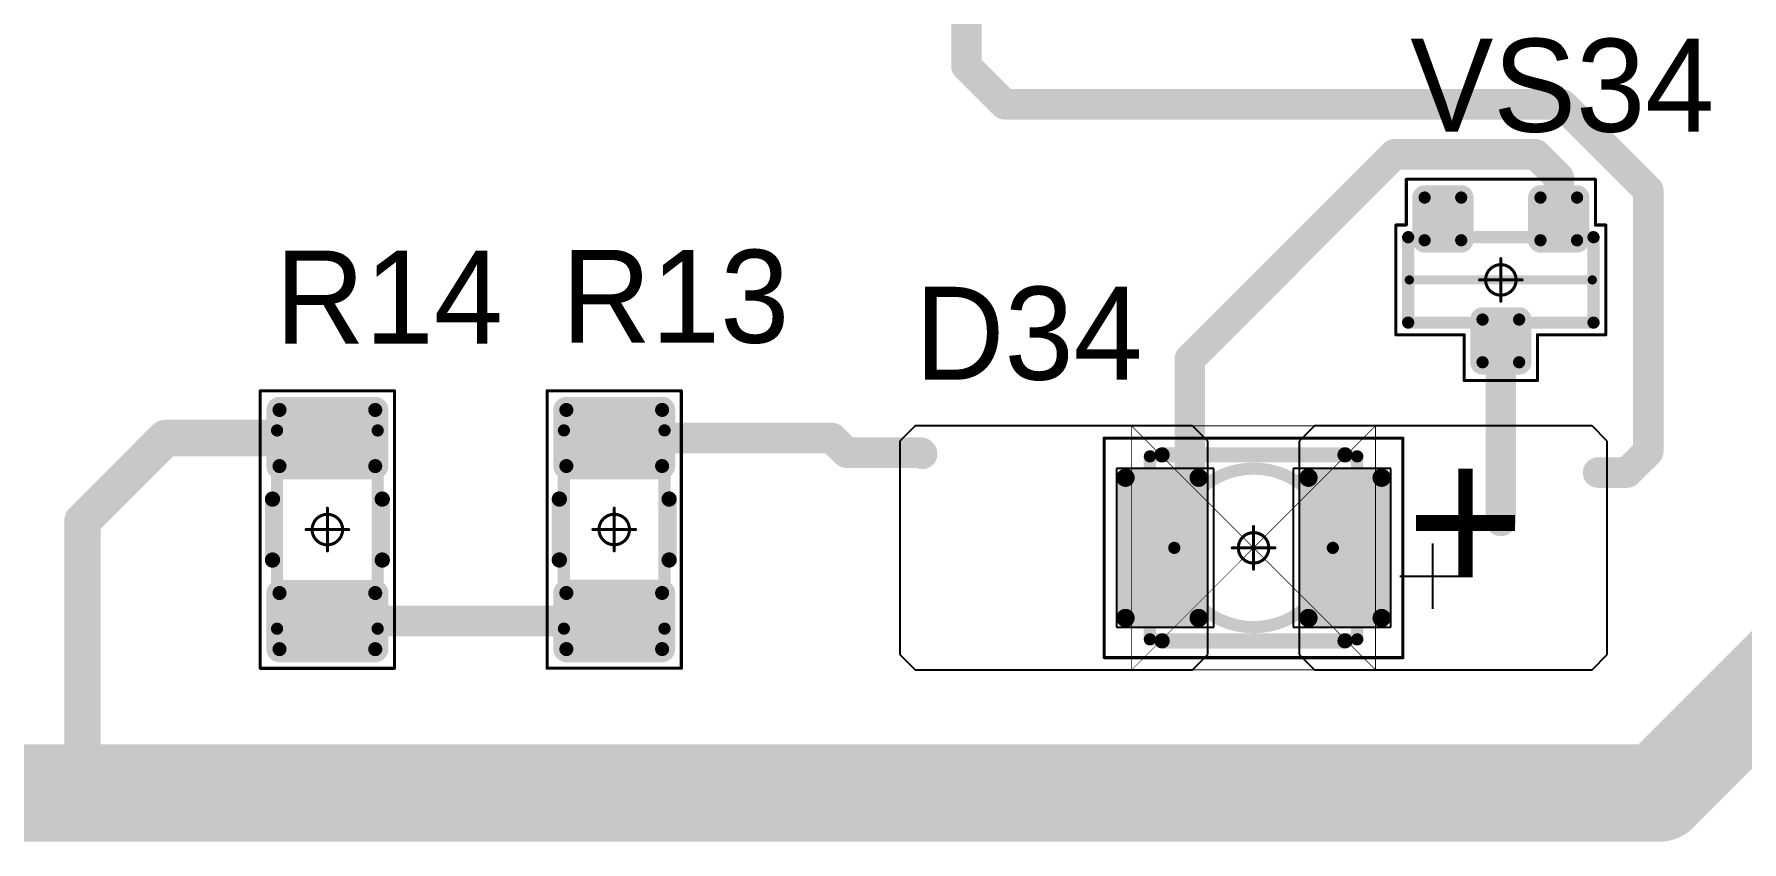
# Model space of a CAD drawing. Header units: millimetres. Extents: x 0 to 1769, y 431 to 1001.
# Drawn here: x 1379.44 to 1407.45, y 452.71 to 465.95 of the extents above; entities that cross this region are included whole.
import ezdxf

# ---------------------------------------------------------------- set-up
doc = ezdxf.new("R2010")
doc.units = ezdxf.units.MM
for name, color, linetype in [('Mechanical13', 56, 'Continuous'), ('Mechanical15', 56, 'Continuous'), ('Mechanical9', 56, 'Continuous'), ('TopLayer', 1, 'Continuous'), ('TopOverlay', 2, 'Continuous'), ('TopPaste', 8, 'Continuous'), ('TopSolder', 216, 'Continuous')]:
    doc.layers.add(name, color=color, linetype=linetype)

# ---------------------------------------------------------------- blocks, each defined once
blk = doc.blocks.new('SOT23_105')
at = {"layer": 'Mechanical13', "const_width": 0.2}
for points in [[(-0.7, -1.52), (-0.7, 1.52)], [(0.7, 1.52), (-0.7, 1.52)], [(0.7, -1.52), (0.7, 1.52)], [(0.7, -1.52), (-0.7, -1.52)]]:
    blk.add_lwpolyline(points, dxfattribs=at)
at = {"layer": 'Mechanical13', "const_width": 0.1}
for points in [[(-0.75, 1.52, 1), (-0.65, 1.52, 1)], [(-0.75, 1.52, 1), (-0.65, 1.52, 1)], [(0.65, 1.52, 1), (0.75, 1.52, 1)], [(0.65, 1.52, 1), (0.75, 1.52, 1)], [(-0.75, -1.52, 1), (-0.65, -1.52, 1)], [(-0.75, -1.52, 1), (-0.65, -1.52, 1)], [(0.65, -1.52, 1), (0.75, -1.52, 1)], [(0.65, -1.52, 1), (0.75, -1.52, 1)]]:
    blk.add_lwpolyline(points, format="xyb", close=True, dxfattribs=at)
at = {"layer": 'Mechanical15', "const_width": 0.05}
for points in [[(0.9, 1.72), (-0.9, 1.72)], [(-0.9, 1.55), (-0.9, 1.72)], [(0.9, 0.6), (0.9, 1.72)], [(-0.9, 1.55), (-1.65, 1.55)], [(-1.65, -1.55), (-1.65, 1.55)], [(1.65, 0.6), (0.9, 0.6)], [(1.65, -0.6), (1.65, 0.6)], [(0, -0.35), (0, 0.35)], [(0.35, 0), (-0.35, 0)], [(0.9, -1.72), (0.9, -0.6)], [(1.65, -0.6), (0.9, -0.6)], [(-0.9, -1.55), (-1.65, -1.55)], [(-0.9, -1.72), (-0.9, -1.55)], [(0.9, -1.72), (-0.9, -1.72)]]:
    blk.add_lwpolyline(points, dxfattribs=at)
at = {"layer": 'Mechanical15'}
for points, const_width in [([(-0.913, 1.72, 1), (-0.888, 1.72, 1)], 0.025), ([(-0.913, 1.72, 1), (-0.888, 1.72, 1)], 0.025), ([(0.888, 1.72, 1), (0.913, 1.72, 1)], 0.025), ([(0.888, 1.72, 1), (0.913, 1.72, 1)], 0.025), ([(-1.662, 1.55, 1), (-1.637, 1.55, 1)], 0.025), ([(-1.662, 1.55, 1), (-1.637, 1.55, 1)], 0.025), ([(-0.913, 1.55, 1), (-0.888, 1.55, 1)], 0.025), ([(-0.913, 1.55, 1), (-0.888, 1.55, 1)], 0.025), ([(0.888, 0.6, 1), (0.913, 0.6, 1)], 0.025), ([(0.888, 0.6, 1), (0.913, 0.6, 1)], 0.025), ([(1.637, 0.6, 1), (1.662, 0.6, 1)], 0.025), ([(1.637, 0.6, 1), (1.662, 0.6, 1)], 0.025), ([(-0.012, 0.35, 1), (0.012, 0.35, 1)], 0.025), ([(-0.362, 0, 1), (-0.337, 0, 1)], 0.025), ([(0.25, 0, 1), (-0.25, 0, 1)], 0.05), ([(-0.262, 0, 1), (-0.238, 0, 1)], 0.025), ([(0.238, 0, 1), (0.262, 0, 1)], 0.025), ([(0.337, 0, 1), (0.362, 0, 1)], 0.025), ([(-0.012, -0.35, 1), (0.012, -0.35, 1)], 0.025), ([(0.888, -0.6, 1), (0.913, -0.6, 1)], 0.025), ([(0.888, -0.6, 1), (0.913, -0.6, 1)], 0.025), ([(1.637, -0.6, 1), (1.662, -0.6, 1)], 0.025), ([(1.637, -0.6, 1), (1.662, -0.6, 1)], 0.025), ([(-1.662, -1.55, 1), (-1.637, -1.55, 1)], 0.025), ([(-1.662, -1.55, 1), (-1.637, -1.55, 1)], 0.025), ([(-0.913, -1.55, 1), (-0.888, -1.55, 1)], 0.025), ([(-0.913, -1.55, 1), (-0.888, -1.55, 1)], 0.025), ([(-0.913, -1.72, 1), (-0.888, -1.72, 1)], 0.025), ([(-0.913, -1.72, 1), (-0.888, -1.72, 1)], 0.025), ([(0.888, -1.72, 1), (0.913, -1.72, 1)], 0.025), ([(0.888, -1.72, 1), (0.913, -1.72, 1)], 0.025)]:
    blk.add_lwpolyline(points, format="xyb", close=True, dxfattribs=dict(at, const_width=const_width))
at = {"layer": 'TopLayer', "const_width": 0.1}
for points in [[(-1.4, 1.25, 1), (-1.3, 1.25, 1)], [(-0.7, 1.25, 1), (-0.6, 1.25, 1)], [(-1.4, 0.65, 1), (-1.3, 0.65, 1)], [(-0.7, 0.65, 1), (-0.6, 0.65, 1)], [(0.6, 0.3, 1), (0.7, 0.3, 1)], [(1.3, 0.3, 1), (1.4, 0.3, 1)], [(0.6, -0.3, 1), (0.7, -0.3, 1)], [(1.3, -0.3, 1), (1.4, -0.3, 1)], [(-1.4, -0.65, 1), (-1.3, -0.65, 1)], [(-0.7, -0.65, 1), (-0.6, -0.65, 1)], [(-1.4, -1.25, 1), (-1.3, -1.25, 1)], [(-0.7, -1.25, 1), (-0.6, -1.25, 1)]]:
    blk.add_lwpolyline(points, format="xyb", close=True, dxfattribs=at)
at = {"layer": 'TopLayer'}
for points in [[(-1.45, 1.25), (-1.45, 0.65), (-0.55, 1.25), (-0.55, 0.65)], [(-1.35, 1.35), (-1.35, 0.55), (-0.65, 1.35), (-0.65, 0.55)], [(0.55, 0.3), (0.55, -0.3), (1.45, 0.3), (1.45, -0.3)], [(0.65, 0.4), (0.65, -0.4), (1.35, 0.4), (1.35, -0.4)], [(-1.35, -0.55), (-1.35, -1.35), (-0.65, -0.55), (-0.65, -1.35)], [(-1.45, -0.65), (-1.45, -1.25), (-0.55, -0.65), (-0.55, -1.25)]]:
    blk.add_solid(points, dxfattribs=at)
at = {"layer": 'TopOverlay', "const_width": 0.15}
blk.add_lwpolyline([(0, -1.5), (0, 1.5)], dxfattribs=at)
at = {"layer": 'TopOverlay', "const_width": 0.075}
for points in [[(-0.038, 1.5, 1), (0.038, 1.5, 1)], [(-0.038, -1.5, 1), (0.038, -1.5, 1)]]:
    blk.add_lwpolyline(points, format="xyb", close=True, dxfattribs=at)
at = {"layer": 'TopPaste', "const_width": 0.075}
for points in [[(-1.387, 1.25, 1), (-1.313, 1.25, 1)], [(-0.687, 1.25, 1), (-0.613, 1.25, 1)], [(-1.387, 0.65, 1), (-1.313, 0.65, 1)], [(-0.687, 0.65, 1), (-0.613, 0.65, 1)], [(0.613, 0.3, 1), (0.687, 0.3, 1)], [(1.313, 0.3, 1), (1.387, 0.3, 1)], [(0.613, -0.3, 1), (0.687, -0.3, 1)], [(1.313, -0.3, 1), (1.387, -0.3, 1)], [(-1.387, -0.65, 1), (-1.313, -0.65, 1)], [(-0.687, -0.65, 1), (-0.613, -0.65, 1)], [(-1.387, -1.25, 1), (-1.313, -1.25, 1)], [(-0.687, -1.25, 1), (-0.613, -1.25, 1)]]:
    blk.add_lwpolyline(points, format="xyb", close=True, dxfattribs=at)
at = {"layer": 'TopPaste'}
for points in [[(-1.425, 1.25), (-1.425, 0.65), (-0.575, 1.25), (-0.575, 0.65)], [(-1.35, 1.325), (-1.35, 0.575), (-0.65, 1.325), (-0.65, 0.575)], [(0.575, 0.3), (0.575, -0.3), (1.425, 0.3), (1.425, -0.3)], [(0.65, 0.375), (0.65, -0.375), (1.35, 0.375), (1.35, -0.375)], [(-1.425, -0.65), (-1.425, -1.25), (-0.575, -0.65), (-0.575, -1.25)], [(-1.35, -0.575), (-1.35, -1.325), (-0.65, -0.575), (-0.65, -1.325)]]:
    blk.add_solid(points, dxfattribs=at)
at = {"layer": 'TopSolder', "const_width": 0.202}
for points in [[(-1.451, 1.25, 1), (-1.249, 1.25, 1)], [(-0.751, 1.25, 1), (-0.549, 1.25, 1)], [(-1.451, 0.65, 1), (-1.249, 0.65, 1)], [(-0.751, 0.65, 1), (-0.549, 0.65, 1)], [(0.549, 0.3, 1), (0.751, 0.3, 1)], [(1.249, 0.3, 1), (1.451, 0.3, 1)], [(0.549, -0.3, 1), (0.751, -0.3, 1)], [(1.249, -0.3, 1), (1.451, -0.3, 1)], [(-1.451, -0.65, 1), (-1.249, -0.65, 1)], [(-0.751, -0.65, 1), (-0.549, -0.65, 1)], [(-1.451, -1.25, 1), (-1.249, -1.25, 1)], [(-0.751, -1.25, 1), (-0.549, -1.25, 1)]]:
    blk.add_lwpolyline(points, format="xyb", close=True, dxfattribs=at)
at = {"layer": 'TopSolder'}
for points in [[(-1.35, 1.452), (-1.35, 0.448), (-0.65, 1.452), (-0.65, 0.448)], [(-1.552, 1.25), (-1.552, 0.65), (-0.448, 1.25), (-0.448, 0.65)], [(0.448, 0.3), (0.448, -0.3), (1.552, 0.3), (1.552, -0.3)], [(0.65, 0.502), (0.65, -0.502), (1.35, 0.502), (1.35, -0.502)], [(-1.35, -0.448), (-1.35, -1.452), (-0.65, -0.448), (-0.65, -1.452)], [(-1.552, -0.65), (-1.552, -1.25), (-0.448, -0.65), (-0.448, -1.25)]]:
    blk.add_solid(points, dxfattribs=at)
blk = doc.blocks.new('RC1206S_175')
at = {"layer": 'Mechanical13', "const_width": 0.2}
for points in [[(1.625, 0.825), (-1.625, 0.825)], [(-1.625, -0.825), (-1.625, 0.825)], [(1.625, -0.825), (1.625, 0.825)], [(1.625, -0.825), (-1.625, -0.825)]]:
    blk.add_lwpolyline(points, dxfattribs=at)
at = {"layer": 'Mechanical13', "const_width": 0.1}
for points in [[(-1.675, 0.825, 1), (-1.575, 0.825, 1)], [(-1.675, 0.825, 1), (-1.575, 0.825, 1)], [(1.575, 0.825, 1), (1.675, 0.825, 1)], [(1.575, 0.825, 1), (1.675, 0.825, 1)], [(-1.675, -0.825, 1), (-1.575, -0.825, 1)], [(-1.675, -0.825, 1), (-1.575, -0.825, 1)], [(1.575, -0.825, 1), (1.675, -0.825, 1)], [(1.575, -0.825, 1), (1.675, -0.825, 1)]]:
    blk.add_lwpolyline(points, format="xyb", close=True, dxfattribs=at)
at = {"layer": 'Mechanical15', "const_width": 0.05}
for points in [[(2.275, 1.1), (-2.275, 1.1)], [(-2.275, -1.1), (-2.275, 1.1)], [(2.275, -1.1), (2.275, 1.1)], [(0, -0.35), (0, 0.35)], [(0.35, 0), (-0.35, 0)], [(2.275, -1.1), (-2.275, -1.1)]]:
    blk.add_lwpolyline(points, dxfattribs=at)
at = {"layer": 'Mechanical15'}
for points, const_width in [([(-2.287, 1.1, 1), (-2.262, 1.1, 1)], 0.025), ([(-2.287, 1.1, 1), (-2.262, 1.1, 1)], 0.025), ([(2.262, 1.1, 1), (2.287, 1.1, 1)], 0.025), ([(2.262, 1.1, 1), (2.287, 1.1, 1)], 0.025), ([(-0.012, 0.35, 1), (0.012, 0.35, 1)], 0.025), ([(-0.362, 0, 1), (-0.337, 0, 1)], 0.025), ([(0.25, 0, 1), (-0.25, 0, 1)], 0.05), ([(-0.262, 0, 1), (-0.238, 0, 1)], 0.025), ([(0.238, 0, 1), (0.262, 0, 1)], 0.025), ([(0.337, 0, 1), (0.362, 0, 1)], 0.025), ([(-0.012, -0.35, 1), (0.012, -0.35, 1)], 0.025), ([(-2.287, -1.1, 1), (-2.262, -1.1, 1)], 0.025), ([(-2.287, -1.1, 1), (-2.262, -1.1, 1)], 0.025), ([(2.262, -1.1, 1), (2.287, -1.1, 1)], 0.025), ([(2.262, -1.1, 1), (2.287, -1.1, 1)], 0.025)]:
    blk.add_lwpolyline(points, format="xyb", close=True, dxfattribs=dict(at, const_width=const_width))
at = {"layer": 'TopLayer', "const_width": 0.115}
for points in [[(-2.018, 0.785, 1), (-1.903, 0.785, 1)], [(-1.098, 0.785, 1), (-0.983, 0.785, 1)], [(0.983, 0.785, 1), (1.098, 0.785, 1)], [(1.903, 0.785, 1), (2.018, 0.785, 1)], [(-2.018, -0.785, 1), (-1.903, -0.785, 1)], [(-1.098, -0.785, 1), (-0.983, -0.785, 1)], [(0.983, -0.785, 1), (1.098, -0.785, 1)], [(1.903, -0.785, 1), (2.018, -0.785, 1)]]:
    blk.add_lwpolyline(points, format="xyb", close=True, dxfattribs=at)
at = {"layer": 'TopLayer'}
for points in [[(-1.96, -0.9), (-1.04, -0.9), (-1.96, 0.9), (-1.04, 0.9)], [(1.04, -0.9), (1.96, -0.9), (1.04, 0.9), (1.96, 0.9)], [(-2.075, -0.785), (-0.925, -0.785), (-2.075, 0.785), (-0.925, 0.785)], [(0.925, -0.785), (2.075, -0.785), (0.925, 0.785), (2.075, 0.785)]]:
    blk.add_solid(points, dxfattribs=at)
at = {"layer": 'TopOverlay', "const_width": 0.25}
for points in [[(0.5, 0.9), (-0.5, 0.9)], [(0.5, -0.9), (-0.5, -0.9)]]:
    blk.add_lwpolyline(points, dxfattribs=at)
at = {"layer": 'TopOverlay', "const_width": 0.125}
for points in [[(-0.562, 0.9, 1), (-0.437, 0.9, 1)], [(0.437, 0.9, 1), (0.562, 0.9, 1)], [(-0.562, -0.9, 1), (-0.437, -0.9, 1)], [(0.437, -0.9, 1), (0.562, -0.9, 1)]]:
    blk.add_lwpolyline(points, format="xyb", close=True, dxfattribs=at)
at = {"layer": 'TopPaste', "const_width": 0.09}
for points in [[(-2.005, 0.785, 1), (-1.915, 0.785, 1)], [(-1.085, 0.785, 1), (-0.995, 0.785, 1)], [(0.995, 0.785, 1), (1.085, 0.785, 1)], [(1.915, 0.785, 1), (2.005, 0.785, 1)], [(-2.005, -0.785, 1), (-1.915, -0.785, 1)], [(-1.085, -0.785, 1), (-0.995, -0.785, 1)], [(0.995, -0.785, 1), (1.085, -0.785, 1)], [(1.915, -0.785, 1), (2.005, -0.785, 1)]]:
    blk.add_lwpolyline(points, format="xyb", close=True, dxfattribs=at)
at = {"layer": 'TopPaste'}
for points in [[(-1.96, -0.875), (-1.04, -0.875), (-1.96, 0.875), (-1.04, 0.875)], [(1.04, -0.875), (1.96, -0.875), (1.04, 0.875), (1.96, 0.875)], [(-2.05, -0.785), (-0.95, -0.785), (-2.05, 0.785), (-0.95, 0.785)], [(0.95, -0.785), (2.05, -0.785), (0.95, 0.785), (2.05, 0.785)]]:
    blk.add_solid(points, dxfattribs=at)
at = {"layer": 'TopSolder', "const_width": 0.215}
for points in [[(-2.068, 0.785, 1), (-1.853, 0.785, 1)], [(-1.148, 0.785, 1), (-0.933, 0.785, 1)], [(0.933, 0.785, 1), (1.148, 0.785, 1)], [(1.853, 0.785, 1), (2.068, 0.785, 1)], [(-2.068, -0.785, 1), (-1.853, -0.785, 1)], [(-1.148, -0.785, 1), (-0.933, -0.785, 1)], [(0.933, -0.785, 1), (1.148, -0.785, 1)], [(1.853, -0.785, 1), (2.068, -0.785, 1)]]:
    blk.add_lwpolyline(points, format="xyb", close=True, dxfattribs=at)
at = {"layer": 'TopSolder'}
for points in [[(-1.96, -1), (-1.04, -1), (-1.96, 1), (-1.04, 1)], [(1.04, -1), (1.96, -1), (1.04, 1), (1.96, 1)], [(-2.175, -0.785), (-0.825, -0.785), (-2.175, 0.785), (-0.825, 0.785)], [(0.825, -0.785), (2.175, -0.785), (0.825, 0.785), (2.175, 0.785)]]:
    blk.add_solid(points, dxfattribs=at)
blk = doc.blocks.new('RC1206S_176')
at = {"layer": 'Mechanical13', "const_width": 0.2}
for points in [[(-1.625, 0.825), (1.625, 0.825)], [(-1.625, 0.825), (-1.625, -0.825)], [(1.625, 0.825), (1.625, -0.825)], [(-1.625, -0.825), (1.625, -0.825)]]:
    blk.add_lwpolyline(points, dxfattribs=at)
at = {"layer": 'Mechanical13', "const_width": 0.1}
for points in [[(-1.675, 0.825, 1), (-1.575, 0.825, 1)], [(-1.675, 0.825, 1), (-1.575, 0.825, 1)], [(1.575, 0.825, 1), (1.675, 0.825, 1)], [(1.575, 0.825, 1), (1.675, 0.825, 1)], [(-1.675, -0.825, 1), (-1.575, -0.825, 1)], [(-1.675, -0.825, 1), (-1.575, -0.825, 1)], [(1.575, -0.825, 1), (1.675, -0.825, 1)], [(1.575, -0.825, 1), (1.675, -0.825, 1)]]:
    blk.add_lwpolyline(points, format="xyb", close=True, dxfattribs=at)
at = {"layer": 'Mechanical15', "const_width": 0.05}
for points in [[(-2.275, 1.1), (2.275, 1.1)], [(-2.275, 1.1), (-2.275, -1.1)], [(2.275, 1.1), (2.275, -1.1)], [(0, 0.35), (0, -0.35)], [(-0.35, 0), (0.35, 0)], [(-2.275, -1.1), (2.275, -1.1)]]:
    blk.add_lwpolyline(points, dxfattribs=at)
at = {"layer": 'Mechanical15'}
for points, const_width in [([(-2.287, 1.1, 1), (-2.262, 1.1, 1)], 0.025), ([(-2.287, 1.1, 1), (-2.262, 1.1, 1)], 0.025), ([(2.262, 1.1, 1), (2.287, 1.1, 1)], 0.025), ([(2.262, 1.1, 1), (2.287, 1.1, 1)], 0.025), ([(-0.012, 0.35, 1), (0.012, 0.35, 1)], 0.025), ([(-0.362, 0, 1), (-0.337, 0, 1)], 0.025), ([(0.25, 0, 1), (-0.25, 0, 1)], 0.05), ([(-0.262, 0, 1), (-0.238, 0, 1)], 0.025), ([(0.238, 0, 1), (0.262, 0, 1)], 0.025), ([(0.337, 0, 1), (0.362, 0, 1)], 0.025), ([(-0.012, -0.35, 1), (0.012, -0.35, 1)], 0.025), ([(-2.287, -1.1, 1), (-2.262, -1.1, 1)], 0.025), ([(-2.287, -1.1, 1), (-2.262, -1.1, 1)], 0.025), ([(2.262, -1.1, 1), (2.287, -1.1, 1)], 0.025), ([(2.262, -1.1, 1), (2.287, -1.1, 1)], 0.025)]:
    blk.add_lwpolyline(points, format="xyb", close=True, dxfattribs=dict(at, const_width=const_width))
at = {"layer": 'TopLayer', "const_width": 0.115}
for points in [[(-2.018, 0.785, 1), (-1.903, 0.785, 1)], [(-1.098, 0.785, 1), (-0.983, 0.785, 1)], [(0.983, 0.785, 1), (1.098, 0.785, 1)], [(1.903, 0.785, 1), (2.018, 0.785, 1)], [(-2.018, -0.785, 1), (-1.903, -0.785, 1)], [(-1.098, -0.785, 1), (-0.983, -0.785, 1)], [(0.983, -0.785, 1), (1.098, -0.785, 1)], [(1.903, -0.785, 1), (2.018, -0.785, 1)]]:
    blk.add_lwpolyline(points, format="xyb", close=True, dxfattribs=at)
at = {"layer": 'TopLayer'}
for points in [[(-1.96, -0.9), (-1.04, -0.9), (-1.96, 0.9), (-1.04, 0.9)], [(1.04, -0.9), (1.96, -0.9), (1.04, 0.9), (1.96, 0.9)], [(-2.075, -0.785), (-0.925, -0.785), (-2.075, 0.785), (-0.925, 0.785)], [(0.925, -0.785), (2.075, -0.785), (0.925, 0.785), (2.075, 0.785)]]:
    blk.add_solid(points, dxfattribs=at)
at = {"layer": 'TopOverlay', "const_width": 0.25}
for points in [[(-0.5, 0.9), (0.5, 0.9)], [(-0.5, -0.9), (0.5, -0.9)]]:
    blk.add_lwpolyline(points, dxfattribs=at)
at = {"layer": 'TopOverlay', "const_width": 0.125}
for points in [[(-0.562, 0.9, 1), (-0.437, 0.9, 1)], [(0.437, 0.9, 1), (0.562, 0.9, 1)], [(-0.562, -0.9, 1), (-0.437, -0.9, 1)], [(0.437, -0.9, 1), (0.562, -0.9, 1)]]:
    blk.add_lwpolyline(points, format="xyb", close=True, dxfattribs=at)
at = {"layer": 'TopPaste', "const_width": 0.09}
for points in [[(-2.005, 0.785, 1), (-1.915, 0.785, 1)], [(-1.085, 0.785, 1), (-0.995, 0.785, 1)], [(0.995, 0.785, 1), (1.085, 0.785, 1)], [(1.915, 0.785, 1), (2.005, 0.785, 1)], [(-2.005, -0.785, 1), (-1.915, -0.785, 1)], [(-1.085, -0.785, 1), (-0.995, -0.785, 1)], [(0.995, -0.785, 1), (1.085, -0.785, 1)], [(1.915, -0.785, 1), (2.005, -0.785, 1)]]:
    blk.add_lwpolyline(points, format="xyb", close=True, dxfattribs=at)
at = {"layer": 'TopPaste'}
for points in [[(-1.96, -0.875), (-1.04, -0.875), (-1.96, 0.875), (-1.04, 0.875)], [(1.04, -0.875), (1.96, -0.875), (1.04, 0.875), (1.96, 0.875)], [(-2.05, -0.785), (-0.95, -0.785), (-2.05, 0.785), (-0.95, 0.785)], [(0.95, -0.785), (2.05, -0.785), (0.95, 0.785), (2.05, 0.785)]]:
    blk.add_solid(points, dxfattribs=at)
at = {"layer": 'TopSolder', "const_width": 0.215}
for points in [[(-2.068, 0.785, 1), (-1.853, 0.785, 1)], [(-1.148, 0.785, 1), (-0.933, 0.785, 1)], [(0.933, 0.785, 1), (1.148, 0.785, 1)], [(1.853, 0.785, 1), (2.068, 0.785, 1)], [(-2.068, -0.785, 1), (-1.853, -0.785, 1)], [(-1.148, -0.785, 1), (-0.933, -0.785, 1)], [(0.933, -0.785, 1), (1.148, -0.785, 1)], [(1.853, -0.785, 1), (2.068, -0.785, 1)]]:
    blk.add_lwpolyline(points, format="xyb", close=True, dxfattribs=at)
at = {"layer": 'TopSolder'}
for points in [[(-1.96, -1), (-1.04, -1), (-1.96, 1), (-1.04, 1)], [(1.04, -1), (1.96, -1), (1.04, 1), (1.96, 1)], [(-2.175, -0.785), (-0.825, -0.785), (-2.175, 0.785), (-0.825, 0.785)], [(0.825, -0.785), (2.175, -0.785), (0.825, 0.785), (2.175, 0.785)]]:
    blk.add_solid(points, dxfattribs=at)
blk = doc.blocks.new('T66G_293')
at = {"layer": 'Mechanical13'}
for p, q in [((2.936, 0.071), (2.936, -1)), ((2.4, -0.464), (3.471, -0.464))]:
    blk.add_line(p, q, dxfattribs=at)
at = {"layer": 'Mechanical13', "const_width": 0.2}
for points in [[(-1.7, 1.5), (1.7, 1.5)], [(-1.7, -1.5), (-1.7, 1.5)], [(1.7, -1.5), (1.7, 1.5)], [(-1.7, -1.5), (1.7, -1.5)]]:
    blk.add_lwpolyline(points, dxfattribs=at)
at = {"layer": 'Mechanical13'}
for points, const_width in [([(-1.75, 1.5, 1), (-1.65, 1.5, 1)], 0.1), ([(-1.75, 1.5, 1), (-1.65, 1.5, 1)], 0.1), ([(1.65, 1.5, 1), (1.75, 1.5, 1)], 0.1), ([(1.65, 1.5, 1), (1.75, 1.5, 1)], 0.1), ([(1.3, 0, 1), (-1.3, 0, 1)], 0.2), ([(-1.35, 0, 1), (-1.25, 0, 1)], 0.1), ([(1.25, 0, 1), (1.35, 0, 1)], 0.1), ([(-1.75, -1.5, 1), (-1.65, -1.5, 1)], 0.1), ([(-1.75, -1.5, 1), (-1.65, -1.5, 1)], 0.1), ([(1.65, -1.5, 1), (1.75, -1.5, 1)], 0.1), ([(1.65, -1.5, 1), (1.75, -1.5, 1)], 0.1)]:
    blk.add_lwpolyline(points, format="xyb", close=True, dxfattribs=dict(at, const_width=const_width))
at = {"layer": 'Mechanical15', "const_width": 0.05}
for points in [[(-2.45, -1.8), (-2.45, 1.8)], [(-2.45, 1.8), (2.45, 1.8)], [(2.45, -1.8), (2.45, 1.8)], [(0, -0.35), (0, 0.35)], [(-0.35, 0), (0.35, 0)], [(-2.45, -1.8), (2.45, -1.8)]]:
    blk.add_lwpolyline(points, dxfattribs=at)
at = {"layer": 'Mechanical15'}
for points, const_width in [([(-2.462, 1.8, 1), (-2.438, 1.8, 1)], 0.025), ([(-2.462, 1.8, 1), (-2.438, 1.8, 1)], 0.025), ([(2.438, 1.8, 1), (2.462, 1.8, 1)], 0.025), ([(2.438, 1.8, 1), (2.462, 1.8, 1)], 0.025), ([(-0.012, 0.35, 1), (0.012, 0.35, 1)], 0.025), ([(-0.362, 0, 1), (-0.337, 0, 1)], 0.025), ([(0.25, 0, 1), (-0.25, 0, 1)], 0.05), ([(-0.262, 0, 1), (-0.238, 0, 1)], 0.025), ([(0.238, 0, 1), (0.262, 0, 1)], 0.025), ([(0.337, 0, 1), (0.362, 0, 1)], 0.025), ([(-0.012, -0.35, 1), (0.012, -0.35, 1)], 0.025), ([(-2.462, -1.8, 1), (-2.438, -1.8, 1)], 0.025), ([(-2.462, -1.8, 1), (-2.438, -1.8, 1)], 0.025), ([(2.438, -1.8, 1), (2.462, -1.8, 1)], 0.025), ([(2.438, -1.8, 1), (2.462, -1.8, 1)], 0.025)]:
    blk.add_lwpolyline(points, format="xyb", close=True, dxfattribs=dict(at, const_width=const_width))
at = {"layer": 'TopLayer'}
for p, q in [((-5.55, 2), (-5.8, 1.75)), ((-1, 2), (-5.55, 2)), ((-0.75, 1.75), (-1, 2)), ((1, 2), (0.75, 1.75)), ((5.55, 2), (1, 2)), ((5.8, 1.75), (5.55, 2)), ((-5.8, 1.75), (-5.8, -1.75)), ((-0.75, -1.75), (-0.75, 1.75)), ((0.75, 1.75), (0.75, -1.75)), ((5.8, -1.75), (5.8, 1.75)), ((-5.8, -1.75), (-5.55, -2)), ((-1, -2), (-0.75, -1.75)), ((0.75, -1.75), (1, -2)), ((5.55, -2), (5.8, -1.75)), ((-5.55, -2), (-1, -2)), ((1, -2), (5.55, -2))]:
    blk.add_line(p, q, dxfattribs=at)
at = {"layer": 'TopLayer', "const_width": 0.15}
for points in [[(-2.175, 1.15, 1), (-2.025, 1.15, 1)], [(-0.975, 1.15, 1), (-0.825, 1.15, 1)], [(0.825, 1.15, 1), (0.975, 1.15, 1)], [(2.025, 1.15, 1), (2.175, 1.15, 1)], [(-2.175, -1.15, 1), (-2.025, -1.15, 1)], [(-0.975, -1.15, 1), (-0.825, -1.15, 1)], [(0.825, -1.15, 1), (0.975, -1.15, 1)], [(2.025, -1.15, 1), (2.175, -1.15, 1)]]:
    blk.add_lwpolyline(points, format="xyb", close=True, dxfattribs=at)
at = {"layer": 'TopLayer'}
for points in [[(-0.75, 1.15), (-2.25, 1.15), (-0.75, -1.15), (-2.25, -1.15)], [(-0.9, 1.3), (-2.1, 1.3), (-0.9, -1.3), (-2.1, -1.3)], [(2.25, 1.15), (0.75, 1.15), (2.25, -1.15), (0.75, -1.15)], [(2.1, 1.3), (0.9, 1.3), (2.1, -1.3), (0.9, -1.3)]]:
    blk.add_solid(points, dxfattribs=at)
at = {"layer": 'TopOverlay', "const_width": 0.25}
for points in [[(-1.5, 1.525), (1.5, 1.525)], [(-1.5, -1.525), (1.5, -1.525)]]:
    blk.add_lwpolyline(points, dxfattribs=at)
at = {"layer": 'TopOverlay', "const_width": 0.125}
for points in [[(-1.562, 1.525, 1), (-1.438, 1.525, 1)], [(1.438, 1.525, 1), (1.562, 1.525, 1)], [(-1.562, -1.525, 1), (-1.438, -1.525, 1)], [(1.438, -1.525, 1), (1.562, -1.525, 1)]]:
    blk.add_lwpolyline(points, format="xyb", close=True, dxfattribs=at)
at = {"layer": 'TopPaste', "const_width": 0.125}
for points in [[(-2.163, 1.15, 1), (-2.038, 1.15, 1)], [(-0.963, 1.15, 1), (-0.838, 1.15, 1)], [(0.838, 1.15, 1), (0.963, 1.15, 1)], [(2.038, 1.15, 1), (2.163, 1.15, 1)], [(-2.163, -1.15, 1), (-2.038, -1.15, 1)], [(-0.963, -1.15, 1), (-0.838, -1.15, 1)], [(0.838, -1.15, 1), (0.963, -1.15, 1)], [(2.038, -1.15, 1), (2.163, -1.15, 1)]]:
    blk.add_lwpolyline(points, format="xyb", close=True, dxfattribs=at)
at = {"layer": 'TopPaste'}
for points in [[(-0.775, 1.15), (-2.225, 1.15), (-0.775, -1.15), (-2.225, -1.15)], [(-0.9, 1.275), (-2.1, 1.275), (-0.9, -1.275), (-2.1, -1.275)], [(2.225, 1.15), (0.775, 1.15), (2.225, -1.15), (0.775, -1.15)], [(2.1, 1.275), (0.9, 1.275), (2.1, -1.275), (0.9, -1.275)]]:
    blk.add_solid(points, dxfattribs=at)
at = {"layer": 'TopSolder'}
for p, q in [((-2.25, 1.3), (-2.25, -1.3)), ((-0.65, 1.3), (-2.25, 1.3)), ((-0.65, -1.3), (-0.65, 1.3)), ((0.65, 1.3), (0.65, -1.3)), ((2.25, 1.3), (0.65, 1.3)), ((2.25, -1.3), (2.25, 1.3)), ((-2.25, -1.3), (-0.65, -1.3)), ((0.65, -1.3), (2.25, -1.3))]:
    blk.add_line(p, q, dxfattribs=at)
at = {"layer": 'TopOverlay'}
blk.add_text('+', height=2.5, dxfattribs=at).set_placement((2.5, -0.8))

msp = doc.modelspace()

# ---------------------------------------------------------------- linework, layer by layer
at = {"layer": 'Mechanical9'}
for points, const_width in [([(1397.44, 455.528), (1397.44, 459.528)], 0.0127), ([(1397.44, 459.528), (1401.44, 459.528)], 0.0127), ([(1397.44, 459.528), (1401.44, 455.528)], 0.01), ([(1397.44, 455.528), (1401.44, 459.528)], 0.01), ([(1401.44, 455.528), (1401.44, 459.528)], 0.0127), ([(1397.44, 455.528), (1401.44, 455.528)], 0.0127)]:
    msp.add_lwpolyline(points, dxfattribs=dict(at, const_width=const_width))
for points, const_width in [([(1397.437, 459.528, 1), (1397.443, 459.528, 1)], 0.00635), ([(1397.437, 459.528, 1), (1397.443, 459.528, 1)], 0.00635), ([(1397.438, 459.528, 1), (1397.443, 459.528, 1)], 0.005), ([(1401.437, 459.528, 1), (1401.443, 459.528, 1)], 0.00635), ([(1401.437, 459.528, 1), (1401.443, 459.528, 1)], 0.00635), ([(1401.438, 459.528, 1), (1401.443, 459.528, 1)], 0.005), ([(1397.437, 455.528, 1), (1397.443, 455.528, 1)], 0.00635), ([(1397.437, 455.528, 1), (1397.443, 455.528, 1)], 0.00635), ([(1397.438, 455.528, 1), (1397.443, 455.528, 1)], 0.005), ([(1401.437, 455.528, 1), (1401.443, 455.528, 1)], 0.00635), ([(1401.437, 455.528, 1), (1401.443, 455.528, 1)], 0.00635), ([(1401.438, 455.528, 1), (1401.443, 455.528, 1)], 0.005)]:
    msp.add_lwpolyline(points, format="xyb", close=True, dxfattribs=dict(at, const_width=const_width))
at = {"layer": 'TopLayer'}
for points, const_width in [([(1406.088, 453.509), (1429.666, 477.087)], 1.6), ([(1394.732, 465.427), (1394.732, 466.253)], 0.5), ([(1394.732, 465.427), (1395.36, 464.799)], 0.5), ([(1395.36, 464.799), (1404.501, 464.799)], 0.5), ([(1404.501, 464.799), (1405.914, 463.387)], 0.5), ([(1398.394, 460.624), (1401.75, 463.98)], 0.5), ([(1401.75, 463.98), (1404.065, 463.98)], 0.5), ([(1404.065, 463.98), (1404.445, 463.6)], 0.5), ([(1404.445, 462.921), (1404.445, 463.6)], 0.5), ([(1405.914, 459.109), (1405.914, 463.387)], 0.5), ([(1403.495, 457.97), (1403.495, 460.921)], 0.5), ([(1398.394, 458.618), (1398.394, 460.624)], 0.5), ([(1380.236, 457.967), (1381.597, 459.328)], 0.6), ([(1381.597, 459.328), (1384.252, 459.328)], 0.6), ([(1388.956, 459.329), (1392.525, 459.329)], 0.5), ([(1392.525, 459.329), (1392.764, 459.09)], 0.5), ([(1392.764, 459.09), (1393.986, 459.09)], 0.5), ([(1393.986, 459.09), (1394.007, 459.069)], 0.5), ([(1405.566, 458.762), (1405.914, 459.109)], 0.5), ([(1405.089, 458.762), (1405.566, 458.762)], 0.5), ([(1380.236, 453.961), (1380.236, 457.967)], 0.6), ([(1384.252, 456.328), (1384.253, 456.329)], 0.5), ([(1384.253, 456.329), (1388.956, 456.329)], 0.5), ([(1361.592, 453.509), (1380.689, 453.509)], 1.6), ([(1380.689, 453.509), (1406.088, 453.509)], 1.6), ([(1380.236, 453.961), (1380.689, 453.509)], 0.6)]:
    msp.add_lwpolyline(points, dxfattribs=dict(at, const_width=const_width))
for points, const_width in [([(1394.607, 465.427, 1), (1394.857, 465.427, 1)], 0.25), ([(1394.607, 465.427, 1), (1394.857, 465.427, 1)], 0.25), ([(1395.235, 464.799, 1), (1395.485, 464.799, 1)], 0.25), ([(1395.235, 464.799, 1), (1395.485, 464.799, 1)], 0.25), ([(1404.376, 464.799, 1), (1404.626, 464.799, 1)], 0.25), ([(1404.376, 464.799, 1), (1404.626, 464.799, 1)], 0.25), ([(1401.625, 463.98, 1), (1401.875, 463.98, 1)], 0.25), ([(1401.625, 463.98, 1), (1401.875, 463.98, 1)], 0.25), ([(1403.94, 463.98, 1), (1404.19, 463.98, 1)], 0.25), ([(1403.94, 463.98, 1), (1404.19, 463.98, 1)], 0.25), ([(1404.32, 463.6, 1), (1404.57, 463.6, 1)], 0.25), ([(1404.32, 463.6, 1), (1404.57, 463.6, 1)], 0.25), ([(1405.789, 463.387, 1), (1406.039, 463.387, 1)], 0.25), ([(1405.789, 463.387, 1), (1406.039, 463.387, 1)], 0.25), ([(1404.32, 462.921, 1), (1404.57, 462.921, 1)], 0.25), ([(1403.37, 460.921, 1), (1403.62, 460.921, 1)], 0.25), ([(1398.269, 460.624, 1), (1398.519, 460.624, 1)], 0.25), ([(1398.269, 460.624, 1), (1398.519, 460.624, 1)], 0.25), ([(1381.447, 459.328, 1), (1381.747, 459.328, 1)], 0.3), ([(1381.447, 459.328, 1), (1381.747, 459.328, 1)], 0.3), ([(1384.102, 459.328, 1), (1384.402, 459.328, 1)], 0.3), ([(1388.831, 459.329, 1), (1389.081, 459.329, 1)], 0.25), ([(1392.4, 459.329, 1), (1392.65, 459.329, 1)], 0.25), ([(1392.4, 459.329, 1), (1392.65, 459.329, 1)], 0.25), ([(1392.639, 459.09, 1), (1392.889, 459.09, 1)], 0.25), ([(1392.639, 459.09, 1), (1392.889, 459.09, 1)], 0.25), ([(1393.861, 459.09, 1), (1394.111, 459.09, 1)], 0.25), ([(1393.861, 459.09, 1), (1394.111, 459.09, 1)], 0.25), ([(1393.882, 459.069, 1), (1394.132, 459.069, 1)], 0.25), ([(1405.789, 459.109, 1), (1406.039, 459.109, 1)], 0.25), ([(1405.789, 459.109, 1), (1406.039, 459.109, 1)], 0.25), ([(1404.964, 458.762, 1), (1405.214, 458.762, 1)], 0.25), ([(1405.441, 458.762, 1), (1405.691, 458.762, 1)], 0.25), ([(1405.441, 458.762, 1), (1405.691, 458.762, 1)], 0.25), ([(1398.269, 458.618, 1), (1398.519, 458.618, 1)], 0.25), ([(1380.086, 457.967, 1), (1380.386, 457.967, 1)], 0.3), ([(1380.086, 457.967, 1), (1380.386, 457.967, 1)], 0.3), ([(1403.37, 457.97, 1), (1403.62, 457.97, 1)], 0.25), ([(1384.127, 456.328, 1), (1384.377, 456.328, 1)], 0.25), ([(1384.128, 456.329, 1), (1384.378, 456.329, 1)], 0.25), ([(1384.128, 456.329, 1), (1384.378, 456.329, 1)], 0.25), ([(1388.831, 456.329, 1), (1389.081, 456.329, 1)], 0.25), ([(1380.289, 453.509, 1), (1381.089, 453.509, 1)], 0.8), ([(1380.289, 453.509, 1), (1381.089, 453.509, 1)], 0.8), ([(1380.086, 453.961, 1), (1380.386, 453.961, 1)], 0.3), ([(1380.086, 453.961, 1), (1380.386, 453.961, 1)], 0.3), ([(1405.688, 453.509, 1), (1406.488, 453.509, 1)], 0.8), ([(1405.688, 453.509, 1), (1406.488, 453.509, 1)], 0.8), ([(1380.539, 453.509, 1), (1380.839, 453.509, 1)], 0.3)]:
    msp.add_lwpolyline(points, format="xyb", close=True, dxfattribs=dict(at, const_width=const_width))

# ---------------------------------------------------------------- block references
for name, p, rotation in [('SOT23_105', (1403.495, 461.921), 270), ('RC1206S_175', (1384.252, 457.828), 270), ('RC1206S_176', (1388.956, 457.829), 90), ('T66G_293', (1399.44, 457.528), 360)]:
    msp.add_blockref(name, p, dxfattribs=dict(rotation=rotation))

# ---------------------------------------------------------------- texts
at = {"layer": 'TopOverlay'}
for s, p in [('VS34', (1402.011, 464.35)), ('R14', (1383.393, 460.878)), ('R13', (1388.089, 460.89)), ('D34', (1393.884, 460.285))]:
    msp.add_text(s, height=1.524, dxfattribs=at).set_placement(p)

doc.saveas('drawing.dxf')
